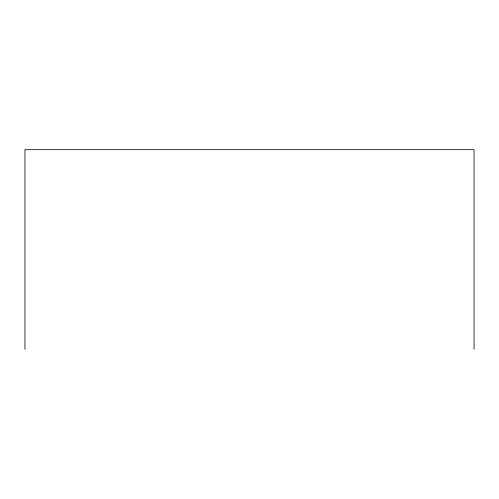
<?xml version="1.0" encoding="UTF-8"?>
<svg xmlns="http://www.w3.org/2000/svg" width="499" height="499" viewBox="0 0 499 499"><rect width="100%" height="100%" fill="white"/><g stroke="black" fill="none" stroke-linecap="round" stroke-linejoin="round"><path stroke-width="0.75" d="M474.05 349.325L474.05 149.675L24.95 149.675L24.95 349.325"/></g></svg>
